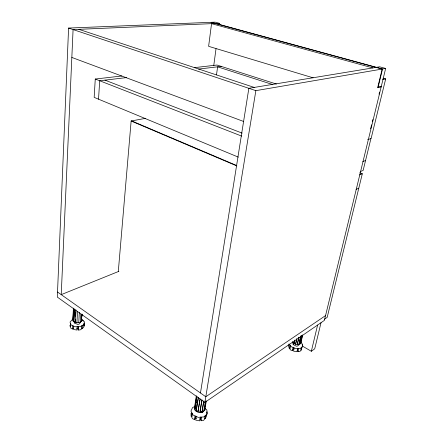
<?xml version="1.0" encoding="UTF-8"?>
<svg xmlns="http://www.w3.org/2000/svg" width="443" height="443" viewBox="0 0 443 443"><rect width="100%" height="100%" fill="white"/><g stroke="black" fill="none" stroke-linecap="round" stroke-linejoin="round"><path stroke-width="0.66" d="M302.408 335.013L300.564 343.059L300.836 343.175L300.852 342.14M219.252 24.692L219.44 23.318L215.132 22.15L68.587 28.064L57.313 297.087L204.876 402.394L324.381 320.389L385.654 68.46L379.579 66.81L248.855 88.307L200.469 392.985M73.411 308.406L72.796 319.757L73.106 319.741L73.328 315.737M69.833 325.516L70.254 326.58L70.415 323.484L70.531 327.283L70.958 328.357L72.475 329.011L72.641 325.91L73.649 326.347L73.477 329.448L76.899 330.041L77.076 326.94L78.339 326.895L78.156 329.996L80.05 329.93L81.418 329.166L81.606 326.07L82.514 325.572L82.32 328.662L81.313 328.047M74.629 309.557L73.759 321.745L72.929 320.804L73.621 308.095M73.433 313.733L73.726 308.394M73.759 321.745L74.457 309.02M77.564 311.368L76.91 322.759L75.155 322.432L75.869 309.696M75.155 322.432L75.515 319.613M75.703 316.263L75.963 311.573M78.156 329.996L78.134 326.856M80.864 314.176L80.382 322.199L78.749 322.676L79.314 312.459M121.936 75.974L95.267 79.037L94.16 97.366L238.317 157.127M80.382 322.199L81.329 321.28L81.733 314.608M81.329 321.28L82.016 314.054M81.894 319.082L81.811 320.416L82.121 320.4L81.567 321.396M82.171 316.036L82.248 314.707M84.076 323.739L83.865 326.901L82.32 328.662M84.209 323.025L84.015 326.103L84.214 325.029M98.534 99.177L99.692 80.764L126.477 77.597M118.303 271.454L131.139 121L145.681 118.32M213.725 65.802L216.029 48.675M216.5 74.889L217.607 66.832L272.7 84.547M192.323 415.966L191.177 416.215L191.697 412.848L192.24 413.828L191.719 417.195L192.539 418.69L194.449 419.56L195.59 418.065L195.911 416.049M196.592 396.396L194.715 408.407L194.372 408.435L196.349 395.76M198.403 397.62L196.105 411.198L194.87 409.902L196.958 396.54M195.424 408.54L195.634 407.2M195.845 405.866L196.05 404.531M196.26 403.191L196.47 401.856M194.449 419.56L194.981 416.187L196.249 416.763L195.717 420.141L199.732 420.85L200.28 417.478L201.67 417.372L201.122 420.739L203.215 420.579L204.494 419.46L205.048 416.093L205.895 415.357L205.336 418.718L204.339 418.092M196.105 411.198L198.215 397.814M202.014 399.802L199.965 412.522L197.899 412.117L200.031 398.728M197.899 412.117L200.003 399.868M199.987 411.597L201.709 400.887M201.122 420.739L200.552 418.945L200.884 416.924M205.192 402.255L203.658 411.602L201.991 412.339L203.642 401.386M201.991 412.339L203.841 400.965M204.876 402.394L255.86 90.649L385.654 68.46M203.702 411.06L204.406 410.279L205.94 400.943M204.406 410.279L204.71 410.434L206.311 401.026M206.715 413.053L206.936 411.719M207.031 412.726L206.471 416.071L205.336 418.718M80.399 322.41L79.253 324.077L77.763 324.448L74.214 322.919L74.49 321.319M204.71 410.434L204.993 409.011M194.372 408.435L194.682 407.023M289.019 344.349L288.626 346.121L289.201 348.226L290.409 348.004M289.201 348.226L289.86 345.258L290.458 345.977L289.8 348.951L290.697 350.048L292.397 350.706L293.105 349.632L293.637 347.257M292.336 341.575L292.973 342.649L292.696 342.666L293.908 343.63L294.661 340.263M292.397 350.706L293.061 347.733L294.191 348.17L293.521 351.144L296.921 351.714L297.596 348.735L298.72 348.674L298.039 351.653L299.728 351.559L300.609 350.756L301.295 347.788L301.877 347.262L301.19 350.23L301.993 347.129M293.908 343.63L294.783 340.119M298.953 337.234L297.275 344.637L295.52 344.322L296.732 338.934M295.791 343.502L296.854 338.795M297.275 344.637L298.687 337.721M297.707 348.552L297.303 350.335L298.039 351.653M302.154 335.285L300.155 344.017L298.903 344.532L300.631 336.276M298.903 344.532L300.897 335.788M300.647 340.54L301.107 338.524M301.417 337.184L301.722 335.838M300.836 343.175L302.685 335.13M302.381 346.061L311.335 351.282L317.603 325.04M321.02 322.698L314.724 348.796L311.335 351.282M378.023 87.636L382.519 68.997L211.416 22.3M370.614 128.858L371.588 124.854M372.397 121.52L372.884 119.521M379.042 94.187L379.524 92.188M359.738 172.781L362.319 173.761L327.167 317.382L324.509 319.204M370.935 138.548L363.127 170.45L360.403 171.541M383.034 78.167L385.687 78.915L371.096 138.504L367.651 139.639M74.214 322.919L74.59 321.707M293.366 342.389L292.939 343.69L293.211 344.648L296.439 346.193L297.181 346.177L298.864 344.997M293.211 344.648L293.942 343.131M295.52 344.322L294.03 343.486M72.298 319.608L70.011 322.166L71.135 324.996L75.194 326.746L80.249 326.569L83.893 324.564L84.425 321.701L81.65 319.314M72.475 329.011L73.798 327.986M325.544 315.604L205.801 396.756L57.524 292.02M356.061 189.388L358.786 188.197M359.589 174.869L362.319 173.761M118.874 271.337L61.228 294.639L73.084 29.565L219.44 23.318M362.823 161.579L365.553 160.543M194.416 406.774L192.639 407.422L190.922 411.098L193.109 415.036L198.22 417.356L203.813 416.929L207.213 413.972L206.848 409.925L204.91 408.302M381.152 86.966L377.674 87.708L382.171 69.053L211.001 22.316M378.195 86.928L381.323 86.263M382.602 79.518L385.687 78.915M198.575 69.08L221.234 66.4M194.427 67.641L216.998 65.043L276.415 84.048M194.87 409.902L195.213 409.875L194.715 408.407M201.903 412.084L199.965 412.522M199.632 419.017L200.552 418.945M297.159 344.455L298.792 344.344M81.656 319.375L81.966 319.359M72.929 320.804L73.245 320.787L73.106 319.741M76.772 328.761L78.023 328.717M196.41 410.849L197.667 411.154M200.186 411.763L202.7 412.367L201.742 411.791M372.851 67.917L211.555 23.656L208.62 46.327L313.14 77.824M78.837 29.321L254.232 87.421M68.587 28.064L255.86 90.649M71.838 57.44L243.589 121.46M104.958 80.144L242.149 133.133M95.267 79.037L241.734 136.123M131.626 120.911L236.684 165.527M131.139 121L236.861 165.937M195.59 418.065L196.432 418.452M73.964 321.607L75.36 322.294M203.354 411.447L203.658 411.602M196.288 410.999L198.082 411.918M300.321 342.223L301.893 343.264L302.807 346.227L300.47 348.336L295.957 348.58L291.416 346.825L289.019 343.923M82.675 320.461L83.362 321.059M302.181 344.615L302.403 345.352M78.749 322.676L76.91 322.759M191.011 413.341L191.177 416.215"/></g></svg>
